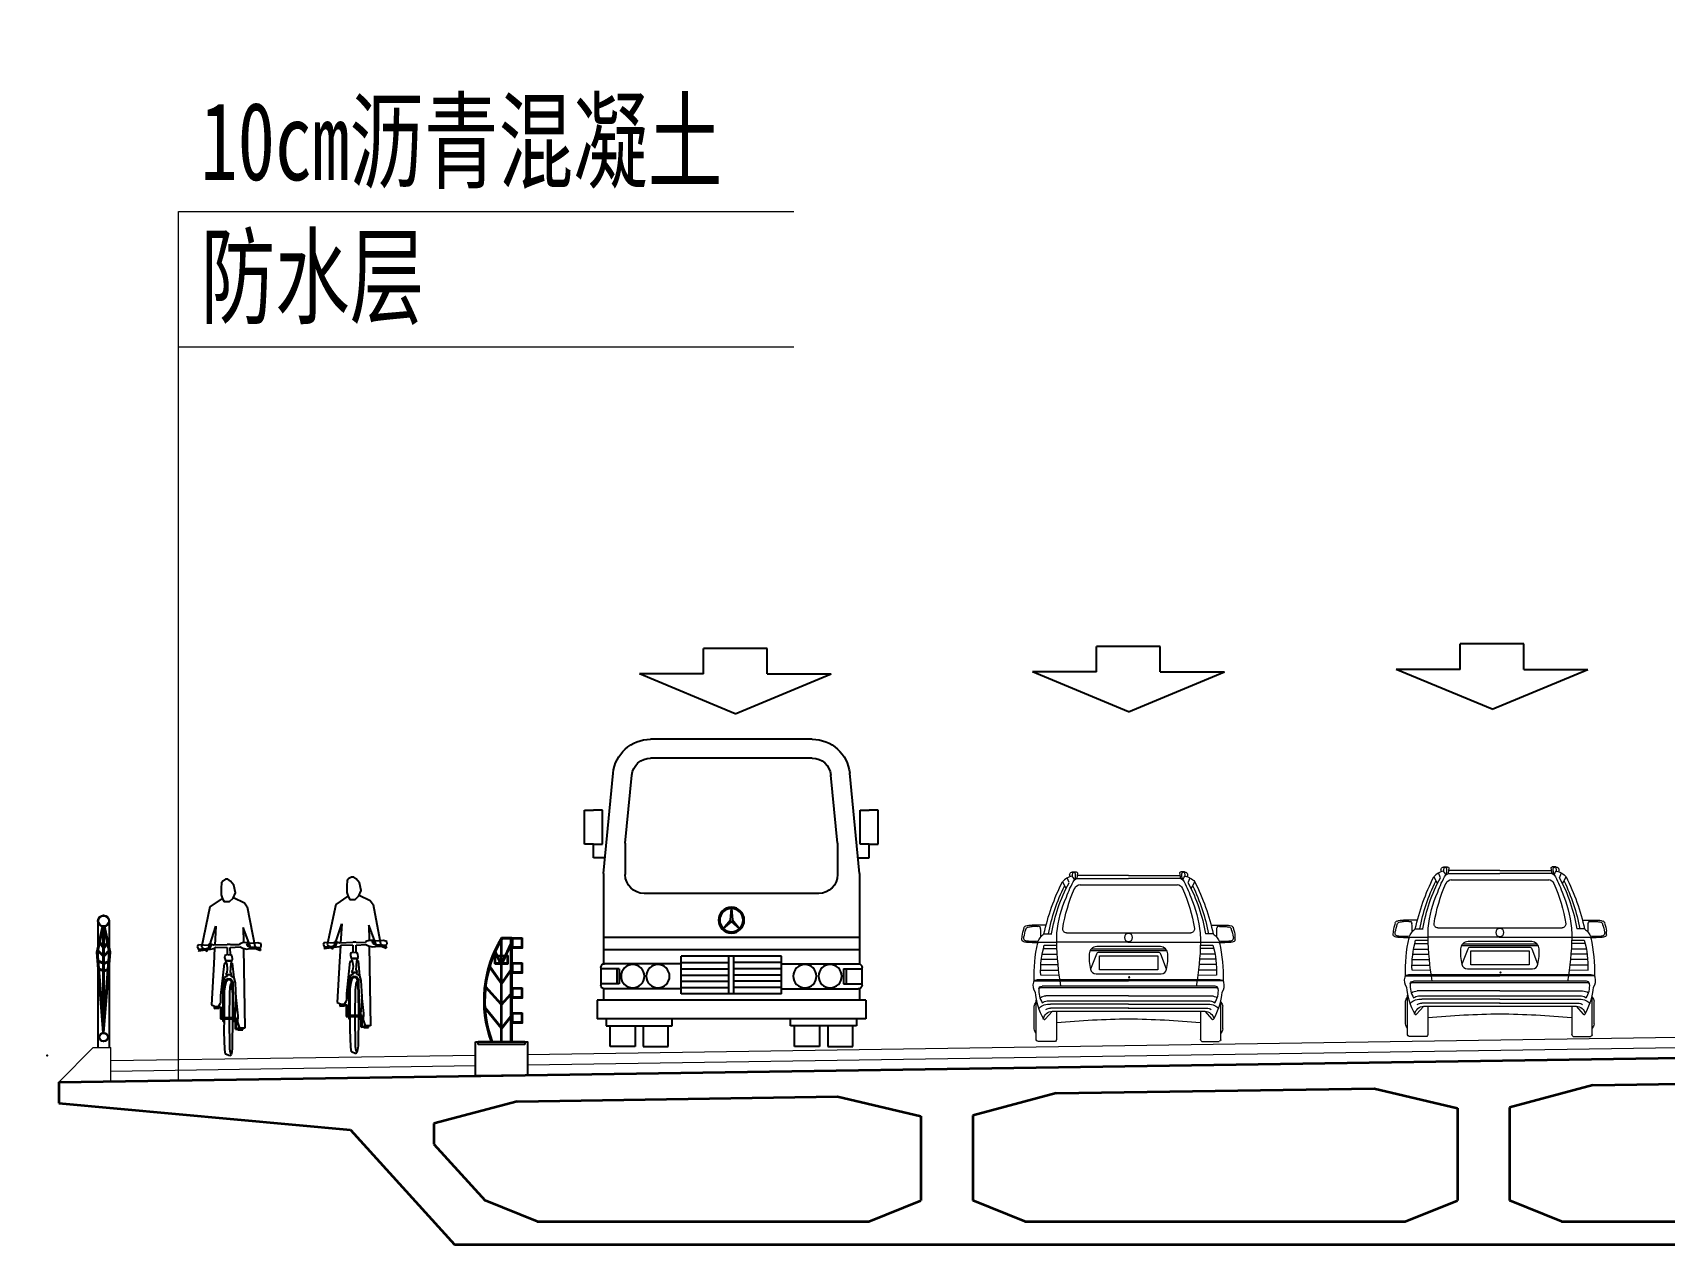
# Model space of a CAD drawing. Extents: x -2611510 to 954358, y -247163 to 181535.
# Drawn here: x 798416 to 814078, y -170587 to -158956 of the extents above; entities that cross this region are included whole.
import ezdxf

# ---------------------------------------------------------------- set-up
doc = ezdxf.new("R2010")
doc.units = 0
doc.linetypes.add('ACAD_ISO08W100', pattern=[36, 24, -3, 6, -3])
doc.layers.get('Defpoints').update_dxf_attribs({"color": 8})
for name, color, linetype in [('Dim', 4, 'Continuous'), ('ZD结构物', 60, 'Continuous'), ('汽车', 150, 'Continuous'), ('车', 4, 'Continuous'), ('轮廓', 2, 'Continuous')]:
    doc.layers.add(name, color=color, linetype=linetype)
for name, color, linetype, lineweight in [('文字', 7, 'Continuous', 15), ('标注', 3, 'Continuous', 18), ('结构轮廓', 1, 'Continuous', 35)]:
    doc.layers.add(name, color=color, linetype=linetype, lineweight=lineweight)
doc.styles.add('fs', font='仿宋_GB2312.TTF', dxfattribs={"width": 0.7})
doc.styles.get("Standard").update_dxf_attribs({"font": '仿宋_GB2312.TTF', "width": 0.7})
doc.dimstyles.new('250-1', dxfattribs={"dimscale": 250, "dimtxt": 2.5, "dimasz": 2, "dimexe": 1, "dimexo": 1, "dimgap": 0, "dimtad": 0, "dimdec": 0, "dimlfac": 0.1, "dimrnd": 0.1, "dimzin": 12, "dimdsep": 46, "dimtxsty": 'Standard', "dimblk": 'OBLIQUE', "dimcen": -1, "dimclrd": 4, "dimclre": 256, "dimclrt": 4, "dimadec": 4, "dimazin": 0, "dimtp": 2, "dimtm": 3, "dimtfac": 0.5, "dimtdec": 0, "dimtmove": 2, "dimatfit": 3, "dimldrblk": 'OBLIQUE', "dimfxl": 5, "dimfxlon": 1, "dimtvp": 0.7, "dimtolj": 1, "dimtzin": 12, "dimarcsym": 0})

# ---------------------------------------------------------------- blocks, each defined once
blk = doc.blocks.new('A$C1F375032')
at = {"layer": '车', "ltscale": 1000}
for p, q in [((-0.838, 1.048), (-0.838, 1.716)), ((-0.838, 1.716), (0.838, 1.716)), ((0.838, 1.048), (0.838, 1.716)), ((0, 0), (-2.524, 1.048)), ((-0.838, 1.048), (-2.524, 1.048)), ((0, 0), (2.524, 1.048)), ((0.838, 1.048), (2.524, 1.048))]:
    blk.add_line(p, q, dxfattribs=at)
blk = doc.blocks.new('小车')
at = {"layer": '标注', "color": 150}
for p, q in [((-0.486, 1.289), (-0.489, 1.252)), ((-0.486, 1.289), (-0.454, 1.289)), ((-0.443, 1.281), (-0.451, 1.231)), ((0.443, 1.281), (0.451, 1.231)), ((0.486, 1.289), (0.455, 1.289)), ((0.487, 1.289), (0.489, 1.252)), ((-0.517, 1.196), (-0.534, 1.237)), ((-0.451, 1.231), (0, 1.231)), ((0, 1.258), (0.447, 1.258)), ((0, 1.231), (0, 1.231)), ((0.517, 1.196), (0.534, 1.237)), ((-0.926, 0.7), (-0.925, 0.73)), ((-0.717, 0.827), (-0.838, 0.828)), ((-0.79, 0.816), (-0.838, 0.816)), ((-0.735, 0.752), (-0.668, 0.752)), ((0, 0.76), (-0.539, 0.76)), ((0.539, 0.76), (0, 0.76)), ((0.735, 0.752), (0.668, 0.752)), ((0.717, 0.827), (0.838, 0.828)), ((0.79, 0.816), (0.838, 0.816)), ((0.926, 0.7), (0.925, 0.73)), ((-0.75, 0.575), (-0.618, 0.575)), ((-0.74, 0.623), (-0.622, 0.623)), ((-0.624, 0.653), (-0.732, 0.653)), ((0.751, 0.575), (0.619, 0.575)), ((0.74, 0.623), (0.623, 0.623)), ((-0.762, 0.485), (-0.613, 0.485)), ((-0.757, 0.531), (-0.616, 0.531)), ((0.764, 0.435), (0.608, 0.435)), ((0.762, 0.485), (0.613, 0.485)), ((0.758, 0.531), (0.616, 0.531)), ((-0.82, 0.343), (0, 0.343)), ((-0.763, 0.392), (-0.602, 0.391)), ((-0.003, 0.297), (0.752, 0.297)), ((0.82, 0.343), (0, 0.343)), ((-0.802, -0.17), (-0.801, 0.175)), ((0, 0.213), (-0.717, 0.213)), ((0, 0.142), (-0.677, 0.142)), ((0, 0.213), (0.718, 0.213)), ((0, 0.142), (0.677, 0.142)), ((0.802, -0.17), (0.802, 0.175)), ((-0.818, -0.073), (-0.818, 0.122)), ((-0.774, 0.108), (-0.78, 0.101)), ((-0.774, 0.108), (-0.776, 0.106)), ((-0.774, 0.108), (-0.774, 0.108)), ((-0.624, 0.08), (-0.624, -0.166)), ((-0.003, 0.106), (0.678, 0.106)), ((0.625, 0.08), (0.625, -0.166)), ((0.774, 0.108), (0.777, 0.106)), ((0.774, 0.108), (0.774, 0.108)), ((0.819, -0.073), (0.819, 0.122)), ((-0.635, -0.182), (-0.787, -0.182)), ((0.636, -0.182), (0.787, -0.182))]:
    blk.add_line(p, q, dxfattribs=at)
for points in [[(-0.452, 1.231, 0.172866), (-0.471, 1.221, 0.047073), (-0.54, 1.071, 0.079972), (-0.621, 0.759, 0.011505), (-0.624, 0.68), (-0.765, 0.68, 0.145591), (-0.789, 0.673, 0.061623), (-0.82, 0.343, 0.061623)], [(-0.543, 1.146), (-0.555, 1.166), (-0.574, 1.204, 0.063342), (-0.735, 0.751, 0.063342)], [(0.82, 0.343, 0.061623), (0.789, 0.673, 0.145591), (0.765, 0.68), (0.624, 0.68, 0.011505), (0.622, 0.759, 0.079972), (0.54, 1.071, 0.047073), (0.471, 1.221, -0.116952), (0.489, 1.252, -0.181877), (0.574, 1.204), (0.555, 1.166), (0.544, 1.146)], [(0.735, 0.751, 0.063342), (0.574, 1.204, 0.063342)], [(-0.33, 0.444), (-0.28, 0.576, -0.327516), (-0.259, 0.589), (0, 0.589), (0.259, 0.589, -0.327516), (0.28, 0.576), (0.33, 0.444)], [(0.602, 0.391), (0.763, 0.392, 0.07958), (0.732, 0.653), (0.625, 0.653)], [(0.741, 0.012, 0.343237), (0.662, 0.08), (0, 0.08), (-0.662, 0.08), (-0.724, 0.01, -0.537894), (-0.74, 0.013, -0.109459), (-0.812, 0.246, -0.241867), (-0.827, 0.331, -0.331193), (-0.814, 0.346, -0.075367), (-0.793, 0.351), (0, 0.351), (0.793, 0.351, -0.075367), (0.814, 0.346, -0.331193), (0.827, 0.331, -0.241867), (0.812, 0.246, -0.109459), (0.74, 0.013, -0.537894), (0.724, 0.01), (0.662, 0.08)], [(-0.779, 0.275, -0.118814), (-0.74, 0.284), (0, 0.284), (0.741, 0.284, -0.118814), (0.779, 0.275, -0.156607), (0.75, 0.152, 0.178906), (0.707, 0.169), (0, 0.169), (-0.707, 0.169, 0.178906), (-0.75, 0.152, -0.156607), (-0.779, 0.275, -0.35687), (-0.751, 0.297), (0.003, 0.297)], [(0.003, 0.106), (-0.678, 0.106, 0.143263), (-0.717, 0.095)], [(0.625, -0.018, 0.018849), (0, 0.014, 0.018849), (-0.624, -0.018, 0.018849)]]:
    blk.add_lwpolyline(points, format="xyb", dxfattribs=at)
for points in [[(0, 1.258), (-0.447, 1.258)], [(0.424, 1.178), (0, 1.178), (-0.424, 1.178)], [(0.451, 1.231), (0, 1.231)], [(0.006, 0.68), (-0.624, 0.68)], [(-0.332, 0.605), (0, 0.605), (0.332, 0.605)], [(-0.324, 0.619), (0, 0.619), (0.324, 0.619)], [(-0.006, 0.68), (0.624, 0.68)], [(-0.764, 0.435), (-0.607, 0.435)]]:
    blk.add_lwpolyline(points, dxfattribs=at)
blk.add_lwpolyline([(-0.33, 0.444, -0.069548), (-0.341, 0.577, -0.383803), (-0.277, 0.641), (0, 0.641), (0.277, 0.641, -0.383803), (0.342, 0.577, -0.069548), (0.331, 0.444, -0.366402), (0.283, 0.404), (0, 0.404), (-0.283, 0.404, -0.366402)], format="xyb", close=True, dxfattribs=at)
blk.add_lwpolyline([(0.254, 0.56), (0, 0.56), (-0.254, 0.56), (-0.254, 0.44), (0, 0.44), (0.254, 0.44)], close=True, dxfattribs=at)
for centre, radius in [((0.001, 0.72), 0.0355), ((-0.005, 0.373), 0.00548)]:
    blk.add_circle(centre, radius, dxfattribs=at)
for centre, radius, start, end in [((-0.49, 1.264), 0.0223, 139.4552, 173.2019), ((-0.486, 1.261), 0.0276, 112.4906, 139.4552), ((-0.483, 1.256), 0.0331, 94.2343, 112.4906), ((-0.484, 1.268), 0.0213, 51.4785, 94.2343), ((-0.495, 1.254), 0.0389, 34.5705, 51.4785), ((-0.746, 1.27), 0.283, 350.7165, 1.2227), ((-0.454, 1.277), 0.0117, 18.0542, 90), ((0.455, 1.277), 0.0117, 90, 161.9458), ((0.496, 1.254), 0.0389, 128.5215, 145.4295), ((0.746, 1.27), 0.283, 178.7773, 189.2835), ((0.485, 1.268), 0.0213, 85.7657, 128.5215), ((0.484, 1.256), 0.0331, 67.5094, 85.7657), ((0.486, 1.261), 0.0276, 40.5448, 67.5094), ((0.49, 1.264), 0.0223, 6.7981, 40.5448), ((0.968, 0.428), 1.694, 154.1415, 169.0056), ((0.724, 0.525), 1.41, 151.5982, 170.7551), ((-0.469, 1.115), 0.138, 98.4526, 139.685), ((0.826, 0.573), 1.416, 156.132, 170.9153), ((-0.482, 1.264), 0.0298, 173.2019, 212.2235), ((-0.545, 1.199), 0.077, 16.7771, 43.4594), ((-0.416, 1.123), 0.0571, 95.8138, 156.132), ((0.416, 1.123), 0.0571, 23.868, 84.1862), ((0.447, 1.199), 0.0322, 42.4212, 81.6514), ((-0.826, 0.573), 1.416, 9.0847, 23.868), ((0.482, 1.264), 0.0298, 327.7765, 6.7981), ((-0.723, 0.525), 1.41, 9.2449, 28.4018), ((-0.967, 0.428), 1.694, 10.9944, 25.8585), ((-0.64, 0.706), 0.285, 160.2234, 175.1314), ((-0.883, 0.715), 0.0267, 158.6011, 230.2375), ((-0.887, 0.799), 0.0221, 107.0533, 169.1728), ((-0.521, 0.659), 0.393, 160.5314, 170.4026), ((-0.839, 0.641), 0.187, 89.7894, 107.0533), ((-0.867, 0.787), 0.025, 101.423, 172.2356), ((-0.449, -1.834), 2.678, 98.3463, 99.0847), ((-0.784, 0.799), 0.0178, 1.5287, 115.4928), ((-0.638, 0.623), 0.161, 127.0043, 160.4465), ((-2.582, 0.751), 1.816, 359.084, 1.5287), ((-0.539, 0.793), 0.0327, 173.4394, 270), ((0.539, 0.793), 0.0327, 270, 6.5606), ((0.638, 0.623), 0.161, 19.5535, 52.9957), ((2.582, 0.751), 1.816, 178.4713, 180.916), ((0.784, 0.799), 0.0178, 64.5072, 178.4713), ((0.839, 0.641), 0.187, 72.9467, 90.2106), ((0.45, -1.834), 2.678, 80.9153, 81.6537), ((0.867, 0.787), 0.025, 7.7644, 78.577), ((0.521, 0.659), 0.393, 9.5974, 19.4686), ((0.887, 0.799), 0.0221, 10.8272, 72.9467), ((0.884, 0.715), 0.0267, 309.7625, 21.3989), ((0.64, 0.706), 0.285, 4.8686, 19.7766), ((-0.902, 0.705), 0.0248, 191.3176, 232.6477), ((-0.881, 0.763), 0.0857, 245.3071, 268.1339), ((-0.87, 0.751), 0.0645, 241.9378, 269.4387), ((-0.776, 2.219), 1.546, 265.9839, 269.5091), ((-0.834, 0.951), 0.267, 261.9923, 269.0143), ((-0.836, 1.036), 0.352, 269.6452, 278.1952), ((0.069, 0.425), 0.833, 164.1157, 182.3158), ((2.029, 0.742), 2.654, 181.3371, 189.6393), ((-2.029, 0.742), 2.654, 350.3607, 358.6629), ((0.836, 1.036), 0.352, 261.8048, 270.3548), ((0.776, 2.219), 1.546, 270.4909, 274.0161), ((0.834, 0.951), 0.267, 270.9857, 278.0077), ((0.87, 0.751), 0.0645, 270.5613, 298.0622), ((0.881, 0.763), 0.0857, 271.8661, 294.6929), ((0.902, 0.705), 0.0248, 307.3523, 348.6824), ((0.752, 0.269), 0.0282, 11.4402, 90), ((-0.748, 0.111), 0.0709, 138.3966, 170.8829), ((-0.717, 0.128), 0.0849, 90, 126.6234), ((-0.677, -0.091), 0.233, 90, 104.0668), ((0.677, -0.091), 0.233, 75.9332, 90), ((0.718, 0.128), 0.0849, 53.3766, 90), ((0.749, 0.111), 0.0709, 9.1171, 41.6034), ((-0.715, 0.06), 0.0767, 104.0668, 141.1478), ((-0.658, -0.004), 0.084, 92.694, 168.4705), ((0.678, 0.033), 0.0737, 57.3884, 90), ((0.715, 0.06), 0.0767, 38.8522, 75.9332), ((-0.725, -0.056), 0.0947, 190.7253, 215.5303), ((0.726, -0.056), 0.0947, 324.4697, 349.2747), ((-0.787, -0.167), 0.0149, 189.4848, 270), ((-0.641, -0.166), 0.0171, 290.6939, 0), ((0.642, -0.166), 0.0171, 180, 249.3061), ((0.787, -0.167), 0.0149, 270, 350.5152)]:
    blk.add_arc(centre, radius, start, end, dxfattribs=at)
blk = doc.blocks.new('hghgh')
at = {"color": 7, "linetype": 'Continuous'}
for p, q in [((3039.592, 71.265), (3047.345, 71.265)), ((3039.591, 70.361), (3047.345, 70.361)), ((3037.321, 64.82), (3037.792, 69.634)), ((3038.371, 66.275), (3038.691, 69.546)), ((3048.564, 66.275), (3048.244, 69.546)), ((3049.614, 64.82), (3049.143, 69.634)), ((3036.418, 66.229), (3036.418, 67.865)), ((3036.418, 67.865), (3036.85, 67.865)), ((3037.283, 67.865), (3036.85, 67.865)), ((3037.283, 66.229), (3037.283, 67.865)), ((3049.653, 66.229), (3049.653, 67.865)), ((3049.653, 67.865), (3050.085, 67.865)), ((3050.518, 67.865), (3050.085, 67.865)), ((3050.518, 66.229), (3050.518, 67.865)), ((3036.85, 66.229), (3036.418, 66.229)), ((3036.85, 66.229), (3037.283, 66.229)), ((3036.85, 65.581), (3036.85, 66.229)), ((3050.085, 66.229), (3049.653, 66.229)), ((3050.085, 65.581), (3050.085, 66.229)), ((3050.085, 66.229), (3050.518, 66.229)), ((3037.396, 65.581), (3036.85, 65.581)), ((3049.54, 65.581), (3050.085, 65.581)), ((3037.321, 64.82), (3037.321, 60.485)), ((3049.614, 64.82), (3049.614, 60.485)), ((3039.274, 63.866), (3047.661, 63.866)), ((3037.321, 61.759), (3049.614, 61.759)), ((3037.321, 61.156), (3049.614, 61.156)), ((3037.201, 60.314), (3037.201, 59.471)), ((3041.059, 60.855), (3045.877, 60.855)), ((3041.059, 60.554), (3043.347, 60.554)), ((3045.877, 60.554), (3043.588, 60.554)), ((3049.735, 60.314), (3049.735, 59.471)), ((3037.963, 60.254), (3037.963, 59.531)), ((3038.083, 60.254), (3038.083, 59.531)), ((3041.059, 60.253), (3043.347, 60.253)), ((3041.059, 59.952), (3043.347, 59.952)), ((3041.059, 59.651), (3043.347, 59.651)), ((3045.877, 60.253), (3043.588, 60.253)), ((3045.877, 59.952), (3043.588, 59.952)), ((3045.877, 59.651), (3043.588, 59.651)), ((3048.852, 60.254), (3048.852, 59.531)), ((3048.973, 60.254), (3048.973, 59.531)), ((3037.02, 58.748), (3049.915, 58.748)), ((3037.02, 58.748), (3037.02, 57.844)), ((3037.321, 59.301), (3037.321, 58.748)), ((3041.059, 59.35), (3043.347, 59.35)), ((3041.059, 59.049), (3045.877, 59.049)), ((3045.877, 59.35), (3043.588, 59.35)), ((3049.614, 59.301), (3049.614, 58.748)), ((3049.915, 58.748), (3049.915, 57.844)), ((3037.02, 57.844), (3049.915, 57.844)), ((3037.46, 57.844), (3037.46, 57.513)), ((3037.46, 57.513), (3040.625, 57.513)), ((3037.646, 56.515), (3037.646, 57.513)), ((3038.845, 57.513), (3038.845, 56.515)), ((3039.24, 57.513), (3039.24, 56.515)), ((3040.438, 56.515), (3040.438, 57.513)), ((3040.625, 57.513), (3040.625, 57.844)), ((3046.311, 57.513), (3046.311, 57.844)), ((3049.476, 57.513), (3046.311, 57.513)), ((3046.497, 56.515), (3046.497, 57.513)), ((3047.696, 57.513), (3047.696, 56.515)), ((3048.091, 57.513), (3048.091, 56.515)), ((3049.289, 56.515), (3049.289, 57.513)), ((3049.476, 57.844), (3049.476, 57.513)), ((3038.845, 56.515), (3037.646, 56.515)), ((3039.24, 56.515), (3040.438, 56.515)), ((3047.696, 56.515), (3046.497, 56.515)), ((3048.091, 56.515), (3049.289, 56.515))]:
    blk.add_line(p, q, dxfattribs=at)
at = {"color": 7}
for p, q in [((3038.371, 66.275), (3038.371, 64.769)), ((3048.564, 66.275), (3048.564, 64.769)), ((3041.059, 60.495), (3037.381, 60.495)), ((3041.059, 59.049), (3041.059, 60.855)), ((3043.347, 59.049), (3043.347, 60.855)), ((3043.588, 59.049), (3043.588, 60.855)), ((3043.588, 59.049), (3043.588, 60.855)), ((3045.877, 59.049), (3045.877, 60.855)), ((3045.877, 60.495), (3049.554, 60.495)), ((3038.083, 60.254), (3037.201, 60.254)), ((3038.083, 59.531), (3037.201, 59.531)), ((3048.852, 60.254), (3049.735, 60.254)), ((3048.852, 59.531), (3049.735, 59.531)), ((3041.059, 59.291), (3037.381, 59.291)), ((3045.877, 59.291), (3049.554, 59.291))]:
    blk.add_line(p, q, dxfattribs=at)
blk.add_lwpolyline([(3043.468, 62.521), (3043.863, 62.19), (3043.515, 62.604), (3043.468, 63.144), (3043.421, 62.604), (3043.073, 62.19)], close=True, dxfattribs=at)
for centre, radius in [((3043.468, 62.585), 0.619), ((3043.468, 62.585), 0.559), ((3038.731, 59.893), 0.559), ((3039.941, 59.893), 0.559), ((3046.994, 59.893), 0.559), ((3048.205, 59.893), 0.559)]:
    blk.add_circle(centre, radius, dxfattribs=at)
at = {"color": 7, "linetype": 'Continuous'}
for centre, radius, start, end in [((3039.59, 69.458), 1.807, 89.9254, 174.41387), ((3047.345, 69.458), 1.807, 5.58613, 90), ((3039.59, 69.458), 0.903, 89.9254, 174.41387), ((3047.345, 69.458), 0.903, 5.58613, 90)]:
    blk.add_arc(centre, radius, start, end, dxfattribs=at)
at = {"color": 7}
for centre, radius, start, end in [((3039.274, 64.769), 0.903, 180, 270), ((3047.661, 64.769), 0.903, 270, 0), ((3037.381, 60.314), 0.181, 90, 180), ((3049.554, 60.314), 0.181, 0, 90), ((3037.381, 59.471), 0.181, 180, 270), ((3049.554, 59.471), 0.181, 270, 0)]:
    blk.add_arc(centre, radius, start, end, dxfattribs=at)
blk = doc.blocks.new('_Oblique')
at = {"color": 0, "linetype": 'ByBlock', "lineweight": -2}
blk.add_line((-0.5, -0.5), (0.5, 0.5), dxfattribs=at)
blk = doc.blocks.new('*D86')
at = {"layer": 'Defpoints', "color": 0, "transparency": 16777216}
for p in [(798666, -147875), (831166, -151442), (798666, -166511)]:
    blk.add_point(p, dxfattribs=at)
at = {"layer": 'Dim', "lineweight": -2, "transparency": 16777216}
for p, q in [((798666, -149125), (798666, -147625)), ((831166, -149125), (831166, -147625))]:
    blk.add_line(p, q, dxfattribs=at)
at = {"layer": 'Dim', "color": 4, "lineweight": -2, "transparency": 16777216}
blk.add_line((831166, -147875), (798666, -147875), dxfattribs=at)
at = {"layer": 'Dim', "color": 4, "lineweight": -2, "transparency": 16777216, "xscale": 500, "yscale": 500, "zscale": 500, "rotation": 180}
blk.add_blockref('_Oblique', (798666, -147875), dxfattribs=at)
at = {"layer": 'Dim', "color": 4, "lineweight": -2, "transparency": 16777216, "xscale": 500, "yscale": 500, "zscale": 500}
blk.add_blockref('_Oblique', (831166, -147875), dxfattribs=at)
at = {"layer": 'Dim', "color": 4, "transparency": 16777216, "insert": (814916, -147458), "char_height": 625, "attachment_point": 5}
blk.add_mtext('\\A1;3250', dxfattribs=at)
blk = doc.blocks.new('A$C3DE66DF3')
at = {"layer": '汽车', "color": 1}
for p, q in [((0.118, 1.395), (0.039, 1.016)), ((0.337, 1.482), (0.44, 1.43)), ((0.44, 1.43), (0.467, 1.393)), ((0.467, 1.393), (0.541, 1.011)), ((0.117, 1.036), (0.174, 1.212)), ((0.174, 1.212), (0.163, 1.034)), ((0.428, 1.201), (0.431, 1.059)), ((0.5, 1.011), (0.428, 1.201)), ((0.012, 1.038), (0, 1.02)), ((0, 1.02), (0.012, 0.999)), ((0.01, 0.989), (0.007, 0.985)), ((0.007, 0.985), (0.011, 0.982)), ((0.029, 0.993), (0.01, 0.989)), ((0.011, 0.982), (0.124, 0.997)), ((0.103, 1.033), (0.012, 1.038)), ((0.012, 0.999), (0.119, 1.007)), ((0.029, 0.993), (0.119, 1.007)), ((0.039, 1.016), (0.088, 0.977)), ((0.088, 0.977), (0.098, 0.997)), ((0.098, 0.997), (0.117, 1.036)), ((0.108, 1.045), (0.103, 1.033)), ((0.119, 1.044), (0.108, 1.045)), ((0.155, 1.034), (0.119, 1.044)), ((0.119, 1.007), (0.132, 1.041)), ((0.124, 0.997), (0.156, 1.003)), ((0.162, 1.008), (0.153, 0.86)), ((0.279, 1.038), (0.155, 1.034)), ((0.156, 1.003), (0.172, 1.016)), ((0.172, 1.016), (0.278, 1.014)), ((0.256, 0.938), (0.255, 0.921)), ((0.255, 0.921), (0.263, 0.892)), ((0.279, 0.946), (0.256, 0.938)), ((0.278, 1.014), (0.279, 0.946)), ((0.28, 1.043), (0.279, 1.038)), ((0.306, 1.042), (0.28, 1.043)), ((0.309, 0.946), (0.287, 0.943)), ((0.31, 1.038), (0.306, 1.042)), ((0.308, 1.014), (0.4, 1.019)), ((0.309, 0.946), (0.308, 1.014)), ((0.324, 0.935), (0.309, 0.946)), ((0.395, 1.037), (0.31, 1.038)), ((0.328, 0.9), (0.324, 0.935)), ((0.399, 1.047), (0.395, 1.037)), ((0.429, 1.059), (0.399, 1.047)), ((0.4, 1.019), (0.424, 1.007)), ((0.424, 1.007), (0.462, 0.999)), ((0.465, 1.057), (0.429, 1.059)), ((0.431, 1.005), (0.444, 0.261)), ((0.465, 1.034), (0.462, 1.049)), ((0.462, 1.049), (0.468, 1.03)), ((0.462, 0.999), (0.489, 1.003)), ((0.489, 1.051), (0.465, 1.057)), ((0.501, 1.013), (0.465, 1.034)), ((0.468, 1.03), (0.501, 1.013)), ((0.565, 1.057), (0.489, 1.051)), ((0.489, 1.003), (0.543, 1.005)), ((0.5, 1.011), (0.541, 1.011)), ((0.501, 1.013), (0.59, 1.017)), ((0.552, 1.014), (0.501, 1.013)), ((0.543, 1.005), (0.589, 0.986)), ((0.594, 0.998), (0.552, 1.014)), ((0.596, 1.048), (0.565, 1.057)), ((0.589, 0.986), (0.594, 0.998)), ((0.59, 1.017), (0.598, 1.025)), ((0.598, 1.025), (0.596, 1.048)), ((0.153, 0.86), (0.132, 0.477)), ((0.251, 0.863), (0.218, 0.564)), ((0.272, 0.863), (0.25, 0.862)), ((0.272, 0.863), (0.251, 0.863)), ((0.296, 0.889), (0.263, 0.892)), ((0.263, 0.892), (0.282, 0.889)), ((0.263, 0.892), (0.267, 0.879)), ((0.275, 0.777), (0.264, 0.764)), ((0.264, 0.764), (0.282, 0.76)), ((0.267, 0.879), (0.275, 0.856)), ((0.275, 0.856), (0.28, 0.814)), ((0.28, 0.814), (0.275, 0.777)), ((0.282, 0.889), (0.321, 0.888)), ((0.321, 0.888), (0.296, 0.889)), ((0.31, 0.781), (0.315, 0.864)), ((0.321, 0.766), (0.31, 0.781)), ((0.311, 0.761), (0.321, 0.766)), ((0.315, 0.864), (0.321, 0.888)), ((0.318, 0.864), (0.315, 0.864)), ((0.315, 0.864), (0.33, 0.862)), ((0.33, 0.868), (0.318, 0.864)), ((0.321, 0.888), (0.328, 0.9)), ((0.344, 0.729), (0.33, 0.868)), ((0.255, 0.732), (0.237, 0.691)), ((0.237, 0.691), (0.239, 0.323)), ((0.248, 0.325), (0.251, 0.66)), ((0.251, 0.66), (0.262, 0.704)), ((0.254, 0.605), (0.263, 0.661)), ((0.28, 0.747), (0.255, 0.732)), ((0.262, 0.704), (0.286, 0.725)), ((0.263, 0.661), (0.272, 0.7)), ((0.272, 0.7), (0.286, 0.715)), ((0.305, 0.76), (0.279, 0.758)), ((0.279, 0.758), (0.28, 0.747)), ((0.282, 0.76), (0.305, 0.76)), ((0.286, 0.725), (0.313, 0.721)), ((0.286, 0.715), (0.304, 0.711)), ((0.308, 0.667), (0.301, 0.596)), ((0.304, 0.711), (0.316, 0.698)), ((0.317, 0.678), (0.308, 0.667)), ((0.312, 0.749), (0.311, 0.761)), ((0.344, 0.729), (0.312, 0.749)), ((0.313, 0.721), (0.331, 0.693)), ((0.316, 0.698), (0.317, 0.678)), ((0.317, 0.678), (0.328, 0.581)), ((0.331, 0.693), (0.338, 0.324)), ((0.357, 0.683), (0.344, 0.729)), ((0.364, 0.533), (0.357, 0.683)), ((0.132, 0.477), (0.193, 0.453)), ((0.2, 0.46), (0.156, 0.459)), ((0.156, 0.459), (0.156, 0.445)), ((0.193, 0.453), (0.218, 0.493)), ((0.2, 0.46), (0.201, 0.45)), ((0.218, 0.564), (0.218, 0.493)), ((0.253, 0.355), (0.254, 0.605)), ((0.301, 0.596), (0.297, 0.35)), ((0.328, 0.581), (0.33, 0.363)), ((0.35, 0.325), (0.364, 0.533)), ((0.381, 0.376), (0.363, 0.545)), ((0.156, 0.445), (0.201, 0.446)), ((0.224, 0.455), (0.201, 0.454)), ((0.201, 0.45), (0.201, 0.446)), ((0.215, 0.45), (0.201, 0.45)), ((0.215, 0.45), (0.217, 0.348)), ((0.22, 0.356), (0.217, 0.348)), ((0.217, 0.348), (0.36, 0.346)), ((0.364, 0.356), (0.22, 0.356)), ((0.224, 0.455), (0.225, 0.356)), ((0.239, 0.323), (0.248, 0.325)), ((0.252, 0.227), (0.253, 0.355)), ((0.297, 0.35), (0.301, 0.066)), ((0.33, 0.363), (0.327, 0.074)), ((0.338, 0.324), (0.35, 0.325)), ((0.357, 0.249), (0.356, 0.349)), ((0.36, 0.346), (0.364, 0.356)), ((0.366, 0.255), (0.363, 0.356)), ((0.378, 0.316), (0.381, 0.376)), ((0.397, 0.261), (0.378, 0.316)), ((0.258, 0.06), (0.252, 0.227)), ((0.357, 0.249), (0.38, 0.25)), ((0.366, 0.255), (0.38, 0.254)), ((0.425, 0.259), (0.38, 0.259)), ((0.38, 0.254), (0.38, 0.259)), ((0.38, 0.244), (0.38, 0.254)), ((0.38, 0.244), (0.425, 0.245)), ((0.444, 0.261), (0.397, 0.261)), ((0.425, 0.245), (0.425, 0.259)), ((0.264, 0.018), (0.258, 0.06)), ((0.305, 0), (0.264, 0.018)), ((0.301, 0.066), (0.306, 0.033)), ((0.315, 0.011), (0.305, 0)), ((0.306, 0.033), (0.315, 0.011)), ((0.321, 0.036), (0.315, 0.011)), ((0.327, 0.074), (0.321, 0.036))]:
    blk.add_line(p, q, dxfattribs=at)
blk.add_lwpolyline([(0.3, 1.442), (0.334, 1.474), (0.356, 1.524), (0.34, 1.597), (0.309, 1.633), (0.286, 1.651), (0.264, 1.651), (0.241, 1.637), (0.226, 1.619), (0.223, 1.569), (0.223, 1.505), (0.235, 1.469), (0.25, 1.442)], close=True, dxfattribs=at)
blk.add_lwpolyline([(0.231, 1.473), (0.118, 1.395)], dxfattribs=at)
blk = doc.blocks.new('标准横断面')
at = {"layer": '结构轮廓'}
for p, q in [((-14425, 1336.25), (1825, 1580)), ((1825, 1580), (18075, 1336.25)), ((-14425, 1336.25), (-14425, 1136.25)), ((-4850.413807, 1229.868793), (-1799.589103, 1275.631164)), ((-1800, 1275.625), (-1000, 1087.625)), ((300, 1307.125), (-500, 1095.125)), ((299.586193, 1307.118793), (1825, 1330)), ((1825, 1330), (3350.413807, 1307.118793)), ((3350, 1307.125), (4150, 1095.125)), ((5450, 1275.625), (4650, 1087.625)), ((5449.589104, 1275.631164), (8500.413807, 1229.868793)), ((18075, 1136.25), (18075, 1336.25)), ((-14425, 1136.25), (-11625, 878.25)), ((-10023.152955, 1152.277706), (-10823.152955, 940.277706)), ((-10023.566761, 1152.271499), (-6949.589103, 1198.381164)), ((-6950, 1198.375), (-6150, 1010.375)), ((-4850, 1229.875), (-5650, 1017.875)), ((8500, 1229.875), (9300, 1017.875)), ((10600, 1198.375), (9800, 1010.375)), ((10599.589104, 1198.381164), (13673.566762, 1152.271499)), ((13673.152955, 1152.277706), (14473.152955, 940.277706)), ((15275, 878.25), (18075, 1136.25)), ((-10823.152955, 940.381158), (-10823.152955, 740.277706)), ((-6150, 1010.477725), (-6150, 199.892297)), ((-5650, 1017.978452), (-5650, 199.892297)), ((-1000, 1087.727725), (-1000, 199.892297)), ((-500, 1095.228452), (-500, 199.892297)), ((4150, 1095.228452), (4150, 199.892297)), ((4650, 1087.727725), (4650, 199.892297)), ((9300, 1017.978452), (9300, 199.892297)), ((9800, 1010.477725), (9800, 199.892297)), ((14473.152955, 940.381158), (14473.152955, 740.277706)), ((-11625, 878.25), (-10625, -220)), ((14275, -220), (15275, 878.25)), ((-10823.152955, 740.277706), (-10331.054518, 199.830598)), ((14473.152955, 740.277706), (13981.054518, 199.830598)), ((-9831.208766, 0), (-10331.208766, 200)), ((-6650, 0), (-6150, 200)), ((-5150, 0), (-5650, 200)), ((-1500, 0), (-1000, 200)), ((0, 0), (-500, 200)), ((3650, 0), (4150, 200)), ((5150, 0), (4650, 200)), ((8800, 0), (9300, 200)), ((10300, 0), (9800, 200)), ((13481.208766, 0), (13981.208766, 200)), ((-9831.478024, 0), (-6649.730742, 0)), ((-5150.269258, 0), (-1499.730742, 0)), ((-0.269258, 0), (3650.269258, 0)), ((5149.730742, 0), (8800.269258, 0)), ((10299.730742, 0), (13481.478024, 0)), ((-10625, -220), (14275, -220))]:
    blk.add_line(p, q, dxfattribs=at)

msp = doc.modelspace()

# ---------------------------------------------------------------- linework, layer by layer
for p, q in [((799032.5, -167782.4), (799086.1, -167535.2)), ((799042.6, -167783.1), (799092.5, -167552.7)), ((799043.5, -167482.4), (799043.5, -168698.4)), ((799092.5, -168409.7), (799092.5, -167552.7)), ((799102.5, -168409.7), (799102.5, -167552.7)), ((799152.5, -167783.1), (799102.5, -167552.7)), ((799162.5, -167782.4), (799109, -167535.2)), ((799151.5, -167482.4), (799151.5, -168698.4)), ((799092.5, -167744), (799060.9, -167698.8)), ((799092.5, -167726.6), (799063.8, -167685.5)), ((799092.5, -167643.8), (799078.2, -167618.9)), ((799092.5, -167623.8), (799081.3, -167604.4)), ((799102.5, -167623.8), (799113.7, -167604.4)), ((799102.5, -167643.8), (799116.9, -167618.9)), ((799102.5, -167726.6), (799131.3, -167685.5)), ((799102.5, -167744), (799134.2, -167698.8)), ((799094.2, -168556.1), (799032.5, -167782.4)), ((799092.5, -168409.7), (799042.6, -167783.1)), ((799092.5, -167824.5), (799044.1, -167776.1)), ((799092.5, -167810.4), (799046.7, -167764.5)), ((799092.5, -167884.6), (799049.1, -167864.3)), ((799092.5, -167895.6), (799050, -167875.8)), ((799100.9, -168556.1), (799162.5, -167782.4)), ((799102.5, -167810.4), (799148.4, -167764.5)), ((799102.5, -167824.5), (799150.9, -167776.1)), ((799102.5, -168409.7), (799152.5, -167783.1)), ((799102.5, -167884.6), (799146, -167864.3)), ((799102.5, -167895.6), (799145.1, -167875.8)), ((799092.5, -167955.3), (799055.3, -167941.7)), ((799092.5, -167965.9), (799056.1, -167952.7)), ((799102.5, -167955.3), (799139.8, -167941.7)), ((799102.5, -167965.9), (799138.9, -167952.7))]:
    msp.add_line(p, q)
at = {"linetype": 'ACAD_ISO08W100', "ltscale": 0.1}
msp.add_line((799097.5, -168555.9), (799097.5, -167536.4), dxfattribs=at)
at = {"color": 1}
for p, q in [((803016.3, -167655.2), (802909, -167655.2)), ((802913.8, -168643.2), (802913.8, -167670.6)), ((803016.3, -167643.2), (802916.3, -167643.2)), ((802916.3, -168643.2), (802916.3, -167666.4)), ((802918.8, -168643.2), (802918.8, -167662.2)), ((802918.8, -167888.5), (803004.3, -167705.1)), ((802918.8, -167897.9), (803004.3, -167714.6)), ((802918.8, -167907.4), (803004.3, -167724)), ((803004.3, -167655.2), (803004.3, -168643.2)), ((803016.3, -167643.2), (803016.3, -168643.2)), ((802851.3, -167893.2), (802851.3, -167813.2)), ((802851.3, -167813.2), (802981.3, -167813.2)), ((802851.3, -167893.2), (802981.3, -167893.2)), ((802913.8, -167907.4), (802855.9, -167783.2)), ((802913.8, -167897.9), (802858.1, -167778.4)), ((802859.3, -167885.2), (802859.3, -167821.2)), ((802859.3, -167821.2), (802973.3, -167821.2)), ((802859.3, -167885.2), (802973.3, -167885.2)), ((802913.8, -167888.5), (802860.3, -167773.6)), ((802973.3, -167885.2), (802973.3, -167821.2)), ((802981.3, -167893.2), (802981.3, -167813.2)), ((802916.3, -168090.1), (802802.8, -167928)), ((802913.8, -168079.6), (802804.3, -167923.1)), ((802913.8, -168072.6), (802805.7, -167918.2)), ((802916.3, -168090.1), (803004.3, -167964.5)), ((802918.8, -168072.6), (803004.3, -167950.5)), ((802918.8, -168079.6), (803004.3, -167957.5)), ((802913.8, -168288.6), (802764.2, -168122.3)), ((802913.8, -168282.6), (802764.8, -168117)), ((802913.8, -168276.6), (802765.4, -168111.7)), ((802918.8, -168276.6), (803004.3, -168181.7)), ((802918.8, -168282.6), (803004.3, -168187.6)), ((802918.8, -168288.6), (803004.3, -168193.6)), ((802913.8, -168502.9), (802759.4, -168312.1)), ((802913.8, -168509.3), (802759.8, -168319)), ((802913.8, -168515.6), (802760.2, -168325.9)), ((802918.8, -168502.9), (803004.3, -168397.3)), ((802918.8, -168509.3), (803004.3, -168403.7)), ((802918.8, -168515.6), (803004.3, -168410)), ((803141.3, -168643.2), (802691.3, -168643.2)), ((802691.3, -168668.2), (802691.3, -168643.2)), ((803141.3, -168668.2), (802691.3, -168668.2)), ((803141.3, -168643.2), (803141.3, -168668.2))]:
    msp.add_line(p, q, dxfattribs=at)
for points in [[(803116.3, -167643.2), (803116.3, -167743.2), (803016.3, -167743.2), (803016.3, -167643.2), (803116.3, -167643.2)], [(803116.3, -167883.2), (803116.3, -167983.2), (803016.3, -167983.2), (803016.3, -167883.2), (803116.3, -167883.2)], [(803116.3, -168123.2), (803116.3, -168223.2), (803016.3, -168223.2), (803016.3, -168123.2), (803116.3, -168123.2)], [(803116.3, -168363.2), (803116.3, -168463.2), (803016.3, -168463.2), (803016.3, -168363.2), (803116.3, -168363.2)]]:
    msp.add_lwpolyline(points, dxfattribs=at)
for points in [[(803108.3, -167651.2), (803108.3, -167735.2), (803024.3, -167735.2), (803024.3, -167651.2)], [(803108.3, -167891.2), (803108.3, -167975.2), (803024.3, -167975.2), (803024.3, -167891.2)], [(803108.3, -168131.2), (803108.3, -168215.2), (803024.3, -168215.2), (803024.3, -168131.2)], [(803108.3, -168371.2), (803108.3, -168455.2), (803024.3, -168455.2), (803024.3, -168371.2)], [(802666.3, -168643.2), (803166.3, -168643.2), (803166.3, -168963.2), (802666.3, -168970.7)]]:
    msp.add_lwpolyline(points, close=True, dxfattribs=at)
for centre, radius in [((799097.5, -167482.4), 54), ((799097.5, -167482.4), 50), ((799097.5, -168598.4), 42.5), ((799097.5, -168598.4), 39.5)]:
    msp.add_circle(centre, radius)
for radius, start in [(1148.2, 148.33669), (1136.2, 148.67383)]:
    msp.add_arc((803893.6, -168245.9), radius, start, 200.24212, dxfattribs=at)
at = {"layer": 'Defpoints'}
for p, q in [((799097.5, -167742.4), (799062.3, -167692.2)), ((799097.5, -167642.4), (799079.8, -167611.7)), ((799097.5, -167642.4), (799115.3, -167611.7)), ((799097.5, -167742.4), (799132.7, -167692.2)), ((799097.5, -167822.4), (799045.4, -167770.3)), ((799097.5, -167892.4), (799049.6, -167870.1)), ((799097.5, -167822.4), (799149.7, -167770.3)), ((799097.5, -167892.4), (799145.5, -167870.1)), ((799097.5, -167962.4), (799055.7, -167947.2)), ((799097.5, -167962.4), (799139.4, -167947.2))]:
    msp.add_line(p, q, dxfattribs=at)
at = {"layer": 'ZD结构物', "color": 3}
msp.add_line((802666.3, -168963.2), (802666.3, -168970.7), dxfattribs=at)
at = {"layer": '文字'}
for p, q in [((799817.5, -169013.4), (799817.5, -160672.1)), ((799817.5, -160672.1), (805721.6, -160672.1)), ((799817.5, -161972.1), (805721.6, -161972.1)), ((798666.3, -169030.7), (798998.6, -168698.4)), ((798998.6, -168698.4), (799166.3, -168698.4)), ((799166.3, -169023.2), (799166.3, -168698.4))]:
    msp.add_line(p, q, dxfattribs=at)
at = {"layer": '标注'}
for p, q in [((803166.3, -168763.2), (814666.3, -168590.7)), ((798666.3, -169030.7), (814916.3, -168786.9)), ((799166.3, -168823.2), (802666.3, -168770.7)), ((803166.3, -168863.2), (814666.3, -168690.7)), ((799166.3, -168923.2), (802666.3, -168870.7))]:
    msp.add_line(p, q, dxfattribs=at)
at = {"layer": '轮廓'}
msp.add_point((798557.1, -168773.3), dxfattribs=at)

# ---------------------------------------------------------------- block references
for name, p, xscale, yscale, zscale in [('hghgh', (1413816.9, -179991.9), -200, 200, 200), ('小车', (808935.7, -168437.1), -1105.263157899026, 1105.263157899026, 1105.263157899026), ('小车', (812499.9, -168389.3), -1105.263157899026, 1105.263157899026, 1105.263157899026)]:
    msp.add_blockref(name, p, dxfattribs=dict(xscale=xscale, yscale=yscale, zscale=zscale))
at = {"layer": '文字'}
msp.add_blockref('标准横断面', (813091.3, -170366.9), dxfattribs=at)
at = {"layer": '标注', "color": 7, "xscale": -364.7368421079591, "yscale": 364.7368421079591, "zscale": 364.7368421052631}
for p in [(805160.8, -165493.9), (808934.4, -165475.4), (812424.5, -165449.9)]:
    msp.add_blockref('A$C1F375032', p, dxfattribs=at)
at = {"layer": '汽车', "xscale": 1027.205338051362, "yscale": 1027.205338051362, "zscale": 1027.205338051362, "rotation": 1.83752949792e-05}
for p in [(799997.1, -168778.7), (801204.3, -168756.8)]:
    msp.add_blockref('A$C3DE66DF3', p, dxfattribs=at)

# ---------------------------------------------------------------- texts
at = {"layer": '标注', "color": 7, "style": 'fs', "width": 0.7}
for s, p in [('10cm沥青混凝土', (800027.5, -160372.1)), ('防水层', (800027.5, -161672.1))]:
    msp.add_text(s, height=750, rotation=360, dxfattribs=at).set_placement(p)

# ---------------------------------------------------------------- dimensions: what is measured, and where the dimension line sits
at = {"layer": 'Dim'}
dim = msp.add_linear_dim(base=(798666.3, -147874.6), p1=(831166.3, -151441.9), p2=(798666.3, -166510.7), angle=180, dimstyle='250-1', override={"dimblk": 'Oblique'}, dxfattribs=at)
dim.commit()
dim.dimension.update_dxf_attribs({"geometry": '*D86', "text_midpoint": (814916.3, -147458.4)})

doc.saveas('drawing.dxf')
